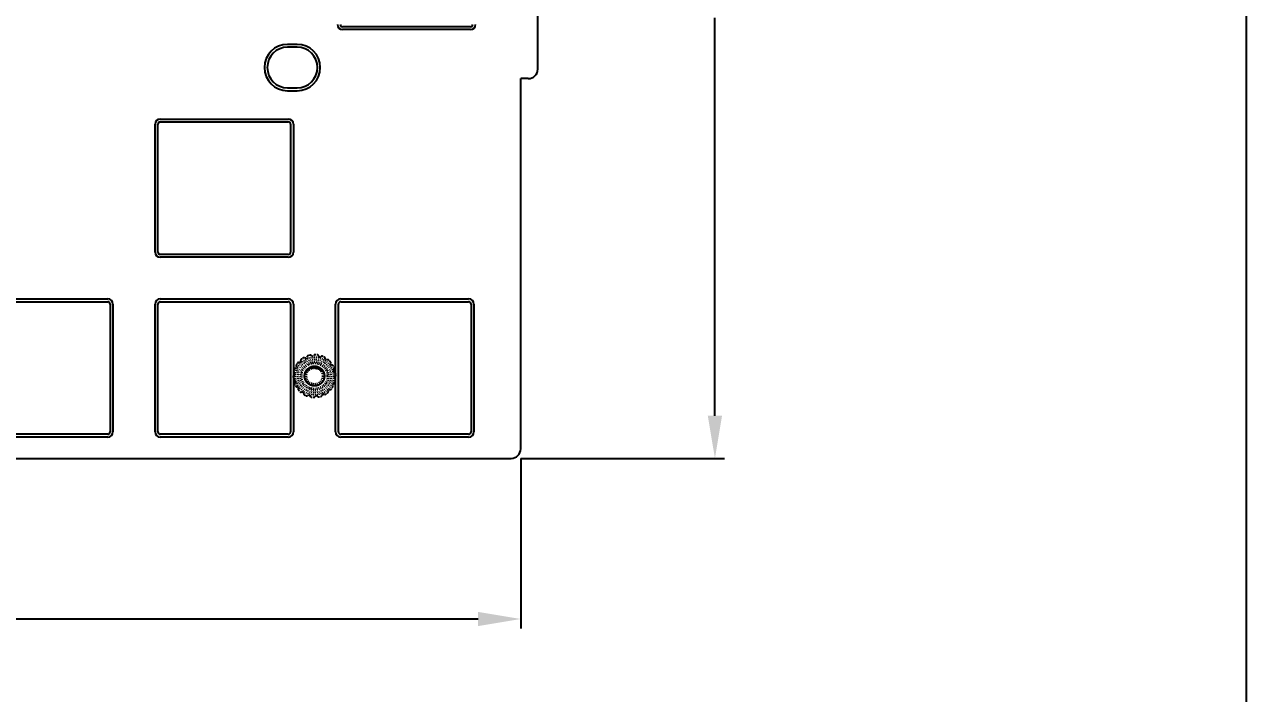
# Model space of a CAD drawing. Header units: inches. Extents: x 87 to 1202, y -45 to 350.
# Drawn here: x 1072.9 to 1201.9, y 117.8 to 188.5 of the extents above; entities that cross this region are included whole.
import ezdxf

# ---------------------------------------------------------------- set-up
doc = ezdxf.new("R2010")
doc.units = ezdxf.units.IN
doc.header["$LTSCALE"] = 0.909449
doc.header["$MEASUREMENT"] = 0
doc.header["$PDMODE"] = 3
doc.header["$PDSIZE"] = 0.3125
doc.linetypes.add('HIDDEN', pattern=[0.2, 0.1, -0.1])
doc.linetypes.add('PHANTOM', pattern=[0.8, 0.45, -0.05, 0.1, -0.05, 0.1, -0.05])
doc.layers.get('0').update_dxf_attribs({"linetype": 'CONTINUOUS'})
doc.layers.get('Defpoints').update_dxf_attribs({"linetype": 'CONTINUOUS'})
doc.layers.add('DEFAULT_2', color=8, linetype='HIDDEN')
doc.layers.add('DEFAULT_3', color=7, linetype='PHANTOM')
doc.styles.get("Standard").update_dxf_attribs({"font": 'txt', "width": 0.8})
doc.dimstyles.get("Standard").update_dxf_attribs({"dimtxt": 6, "dimasz": 4.5, "dimexe": 1, "dimexo": 1, "dimgap": 0.09, "dimtad": 0, "dimzin": 1, "dimdsep": 46, "dimtxsty": 'STANDARD', "dimcen": 0.09, "dimclrd": 5, "dimclre": 5, "dimclrt": 1, "dimadec": 0, "dimazin": 0, "dimtp": 0.01, "dimtm": 0.01, "dimtfac": 1, "dimtofl": 0, "dimtmove": 0, "dimatfit": 3, "dimfxl": 1, "dimtolj": 1, "dimtzin": 4, "dimarcsym": 0})

# ---------------------------------------------------------------- blocks, each defined once
blk = doc.blocks.new('*D9')
at = {"layer": 'DEFAULT_3', "color": 3, "linetype": 'ByBlock', "lineweight": -2}
for p, q in [((771.66, 146.84), (771.66, 124.64)), ((1125.28, 142.61), (1125.28, 124.64)), ((776.16, 125.64), (918.75, 125.64)), ((1120.78, 125.64), (956.53, 125.64))]:
    blk.add_line(p, q, dxfattribs=at)
at = {"layer": 'DEFAULT_3', "color": 3, "linetype": 'ByBlock'}
for points in [[(776.16, 126.39), (776.16, 124.89), (771.66, 125.64)], [(1120.78, 126.39), (1120.78, 124.89), (1125.28, 125.64)]]:
    blk.add_solid(points, dxfattribs=at)
at = {"layer": 'Defpoints', "color": 0, "linetype": 'ByBlock'}
for p in [(771.66, 147.84), (1125.28, 143.61), (771.66, 125.64)]:
    blk.add_point(p, dxfattribs=at)
at = {"layer": 'DEFAULT_3', "color": 3, "linetype": 'ByBlock', "insert": (937.64, 125.64), "char_height": 6, "attachment_point": 5}
blk.add_mtext('\\A1;353.62%%P0.1', dxfattribs=at)
blk = doc.blocks.new('*D11')
at = {"layer": 'DEFAULT_3', "color": 3, "linetype": 'ByBlock', "lineweight": -2}
for p, q in [((1125.28, 271.85), (1146.78, 271.85)), ((1145.78, 267.35), (1145.78, 225.32)), ((1145.78, 147.11), (1145.78, 189.14)), ((1125.28, 142.61), (1146.78, 142.61))]:
    blk.add_line(p, q, dxfattribs=at)
at = {"layer": 'DEFAULT_3', "color": 3, "linetype": 'ByBlock'}
for points in [[(1145.03, 267.35), (1146.53, 267.35), (1145.78, 271.85)], [(1145.03, 147.11), (1146.53, 147.11), (1145.78, 142.61)]]:
    blk.add_solid(points, dxfattribs=at)
at = {"layer": 'Defpoints', "color": 0, "linetype": 'ByBlock'}
for p in [(1124.28, 271.85), (1145.78, 271.85), (1124.28, 142.61)]:
    blk.add_point(p, dxfattribs=at)
at = {"layer": 'DEFAULT_3', "color": 3, "linetype": 'ByBlock', "insert": (1145.78, 207.23), "char_height": 6, "attachment_point": 5, "rotation": 90}
blk.add_mtext('\\A1;129.23%%P0.1', dxfattribs=at)

msp = doc.modelspace()

# ---------------------------------------------------------------- linework, layer by layer
at = {"color": 7, "linetype": 'Continuous'}
for p, q in [((1127.078, 183.733), (1127.078, 230.733)), ((1119.97, 188.211), (1106.47, 188.211)), ((1119.97, 187.911), (1106.47, 187.911)), ((1101.671, 186.357), (1100.671, 186.357)), ((1101.671, 186.057), (1100.671, 186.057)), ((1126.078, 182.733), (1125.278, 182.733)), ((1125.278, 143.611), (1125.278, 182.733)), ((1100.671, 181.757), (1101.671, 181.757)), ((1100.671, 181.457), (1101.671, 181.457)), ((1087.232, 178.461), (1100.732, 178.461)), ((1087.232, 178.161), (1100.732, 178.161)), ((1086.682, 164.411), (1086.682, 177.911)), ((1086.982, 164.411), (1086.982, 177.911)), ((1100.982, 177.911), (1100.982, 164.411)), ((1101.282, 177.911), (1101.282, 164.411)), ((1100.732, 164.161), (1087.232, 164.161)), ((1100.732, 163.861), (1087.232, 163.861)), ((1068.182, 159.461), (1081.682, 159.461)), ((1068.182, 159.161), (1081.682, 159.161)), ((1081.932, 158.911), (1081.932, 145.411)), ((1082.232, 158.911), (1082.232, 145.411)), ((1086.682, 145.411), (1086.682, 158.911)), ((1086.982, 145.411), (1086.982, 158.911)), ((1087.232, 159.461), (1100.732, 159.461)), ((1087.232, 159.161), (1100.732, 159.161)), ((1100.982, 158.911), (1100.982, 145.411)), ((1101.282, 158.911), (1101.282, 145.411)), ((1105.732, 145.411), (1105.732, 158.911)), ((1106.032, 145.411), (1106.032, 158.911)), ((1106.282, 159.461), (1119.782, 159.461)), ((1106.282, 159.161), (1119.782, 159.161)), ((1120.032, 158.911), (1120.032, 145.411)), ((1120.332, 158.911), (1120.332, 145.411)), ((1081.682, 145.161), (1068.182, 145.161)), ((1081.682, 144.861), (1068.182, 144.861)), ((1100.732, 145.161), (1087.232, 145.161)), ((1100.732, 144.861), (1087.232, 144.861)), ((1119.782, 145.161), (1106.282, 145.161)), ((1119.782, 144.861), (1106.282, 144.861)), ((1065.334, 142.611), (1124.278, 142.611))]:
    msp.add_line(p, q, dxfattribs=at)
msp.add_lwpolyline([(644.318, -44.893), (1201.904, -44.893), (1201.904, 349.359), (644.318, 349.359)], close=True)
for centre, radius, start, end in [((1106.47, 188.461), 0.55, 180, 270), ((1106.47, 188.461), 0.25, 180, 270), ((1119.97, 188.461), 0.55, 270, 360), ((1119.97, 188.461), 0.25, 270, 0), ((1100.671, 183.907), 2.45, 90, 270), ((1100.671, 183.907), 2.15, 90, 270), ((1101.671, 183.907), 2.45, 270, 90), ((1101.671, 183.907), 2.15, 270, 90), ((1126.078, 183.733), 1, 270, 0), ((1087.232, 177.911), 0.55, 90, 180), ((1087.232, 177.911), 0.25, 90, 180), ((1100.732, 177.911), 0.55, 0, 90), ((1100.732, 177.911), 0.25, 0, 90), ((1087.232, 164.411), 0.55, 180, 270), ((1087.232, 164.411), 0.25, 180, 270), ((1100.732, 164.411), 0.55, 270, 360), ((1100.732, 164.411), 0.25, 270, 0), ((1081.682, 158.911), 0.55, 0, 90), ((1081.682, 158.911), 0.25, 360, 90), ((1087.232, 158.911), 0.55, 90, 180), ((1087.232, 158.911), 0.25, 90, 180), ((1100.732, 158.911), 0.55, 0, 90), ((1100.732, 158.911), 0.25, 360, 90), ((1106.282, 158.911), 0.55, 90, 180), ((1106.282, 158.911), 0.25, 90, 180), ((1119.782, 158.911), 0.55, 0, 90), ((1119.782, 158.911), 0.25, 360, 90), ((1081.682, 145.411), 0.55, 270, 360), ((1081.682, 145.411), 0.25, 270, 0), ((1087.232, 145.411), 0.55, 180, 270), ((1087.232, 145.411), 0.25, 180, 270), ((1100.732, 145.411), 0.55, 270, 360), ((1100.732, 145.411), 0.25, 270, 0), ((1106.282, 145.411), 0.55, 180, 270), ((1106.282, 145.411), 0.25, 180, 270), ((1119.782, 145.411), 0.55, 270, 360), ((1119.782, 145.411), 0.25, 270, 0), ((1124.278, 143.611), 1, 270, 0)]:
    msp.add_arc(centre, radius, start, end, dxfattribs=at)
at = {"layer": 'DEFAULT_2', "color": 8, "linetype": 'HIDDEN'}
for p, q in [((1101.574, 152.392), (1101.616, 152.27)), ((1101.83, 152.758), (1101.959, 152.76)), ((1102.058, 152.859), (1102.06, 152.988)), ((1102.548, 153.202), (1102.418, 153.247)), ((1102.721, 153.382), (1102.675, 153.261)), ((1103.252, 153.415), (1103.146, 153.503)), ((1103.476, 153.526), (1103.392, 153.428)), ((1103.507, 152.161), (1103.507, 152.359)), ((1103.987, 153.375), (1103.917, 153.494)), ((1104.236, 153.403), (1104.122, 153.339)), ((1104.664, 153.087), (1104.639, 153.222)), ((1104.907, 153.027), (1104.779, 153.006)), ((1105.202, 152.584), (1105.224, 152.719)), ((1105.41, 152.445), (1105.282, 152.469)), ((1101.39, 151.426), (1101.286, 151.337)), ((1101.32, 151.666), (1101.403, 151.566)), ((1101.557, 152.143), (1101.429, 152.095)), ((1105.535, 151.927), (1105.602, 152.047)), ((1105.682, 151.726), (1105.571, 151.792)), ((1105.611, 151.057), (1105.693, 150.957)), ((1105.623, 151.196), (1105.727, 151.286)), ((1101.443, 150.831), (1101.331, 150.897)), ((1101.479, 150.696), (1101.411, 150.576)), ((1101.731, 150.154), (1101.604, 150.178)), ((1101.812, 150.039), (1101.789, 149.904)), ((1104.955, 149.764), (1104.954, 149.634)), ((1105.184, 149.865), (1105.054, 149.863)), ((1105.397, 150.353), (1105.44, 150.23)), ((1105.456, 150.479), (1105.585, 150.528)), ((1102.235, 149.616), (1102.106, 149.595)), ((1102.349, 149.536), (1102.374, 149.401)), ((1102.891, 149.283), (1102.778, 149.22)), ((1103.026, 149.247), (1103.096, 149.129)), ((1103.622, 149.195), (1103.537, 149.097)), ((1103.761, 149.207), (1103.867, 149.12)), ((1104.339, 149.362), (1104.293, 149.241)), ((1104.465, 149.421), (1104.595, 149.376))]:
    msp.add_line(p, q, dxfattribs=at)
for radius in [2, 1.75, 1.5, 1.35, 0.85]:
    msp.add_circle((1103.507, 151.311), radius, dxfattribs=at)
for centre, radius, start, end in [((1103.552, 153.461), 0.1, 88.78772, 139.31073), ((1103.507, 151.311), 2.25, 81.21228, 88.78772), ((1103.835, 153.436), 0.1, 30.68927, 81.21228), ((1101.522, 152.237), 0.1, 290.68927, 19.31073), ((1101.668, 152.426), 0.1, 148.78772, 199.31073), ((1103.507, 151.311), 2.25, 141.21228, 148.78772), ((1101.831, 152.658), 0.1, 90.68927, 141.21228), ((1101.958, 152.86), 0.1, 270.68927, 359.31073), ((1102.16, 152.987), 0.1, 128.78772, 179.31073), ((1103.507, 151.311), 2.25, 121.21228, 128.78772), ((1102.393, 153.15), 0.1, 70.68927, 121.21228), ((1102.581, 153.296), 0.1, 250.68927, 339.31073), ((1102.814, 153.347), 0.1, 108.78772, 159.31073), ((1103.507, 151.311), 2.25, 101.21228, 108.78772), ((1103.089, 153.42), 0.1, 50.68927, 101.21228), ((1103.316, 153.493), 0.1, 230.68927, 319.31073), ((1104.073, 153.427), 0.1, 210.68927, 299.31073), ((1104.285, 153.316), 0.1, 68.78772, 119.31073), ((1103.507, 151.311), 2.25, 61.21228, 68.78772), ((1104.542, 153.196), 0.1, 10.68927, 61.21228), ((1104.763, 153.105), 0.1, 190.68927, 279.31073), ((1104.923, 152.929), 0.1, 48.78772, 99.31073), ((1103.507, 151.311), 2.25, 41.21228, 48.78772), ((1105.124, 152.728), 0.1, 350.68927, 41.21228), ((1105.3, 152.567), 0.1, 170.68927, 259.31073), ((1105.391, 152.347), 0.1, 28.78772, 79.31073), ((1103.507, 151.311), 2.25, 21.21228, 28.78772), ((1101.357, 151.266), 0.1, 130.68927, 181.21228), ((1103.507, 151.311), 2.25, 181.21228, 188.78772), ((1101.382, 150.983), 0.1, 188.78772, 239.31073), ((1101.398, 151.729), 0.1, 168.78772, 219.31073), ((1103.507, 151.311), 2.25, 161.21228, 168.78772), ((1101.471, 152.004), 0.1, 110.68927, 161.21228), ((1101.325, 151.502), 0.1, 310.68927, 39.31073), ((1105.622, 151.878), 0.1, 150.68927, 239.31073), ((1105.688, 151.121), 0.1, 130.68927, 219.31073), ((1105.511, 152.089), 0.1, 330.68927, 21.21228), ((1105.631, 151.64), 0.1, 8.78772, 59.31073), ((1105.616, 150.893), 0.1, 348.78772, 39.31073), ((1105.656, 151.357), 0.1, 310.68927, 1.21228), ((1103.507, 151.311), 2.25, 1.21228, 8.78772), ((1101.502, 150.533), 0.1, 150.68927, 201.21228), ((1103.507, 151.311), 2.25, 201.21228, 208.78772), ((1101.392, 150.745), 0.1, 330.68927, 59.31073), ((1101.622, 150.276), 0.1, 208.78772, 259.31073), ((1101.713, 150.055), 0.1, 350.68927, 79.31073), ((1101.889, 149.895), 0.1, 170.68927, 221.21228), ((1103.507, 151.311), 2.25, 221.21228, 228.78772), ((1105.055, 149.763), 0.1, 90.68927, 179.31073), ((1105.183, 149.965), 0.1, 270.68927, 321.21228), ((1103.507, 151.311), 2.25, 321.21228, 328.78772), ((1105.491, 150.386), 0.1, 110.68927, 199.31073), ((1105.345, 150.197), 0.1, 328.78772, 19.31073), ((1105.542, 150.619), 0.1, 290.68927, 341.21228), ((1103.507, 151.311), 2.25, 341.21228, 348.78772), ((1102.09, 149.694), 0.1, 228.78772, 279.31073), ((1102.251, 149.518), 0.1, 10.68927, 99.31073), ((1102.471, 149.427), 0.1, 190.68927, 241.21228), ((1103.507, 151.311), 2.25, 241.21228, 248.78772), ((1102.729, 149.307), 0.1, 248.78772, 299.31073), ((1102.94, 149.196), 0.1, 30.68927, 119.31073), ((1103.178, 149.187), 0.1, 210.68927, 261.21228), ((1103.507, 151.311), 2.25, 261.21228, 268.78772), ((1103.461, 149.162), 0.1, 268.78772, 319.31073), ((1103.698, 149.13), 0.1, 50.68927, 139.31073), ((1103.925, 149.202), 0.1, 230.68927, 281.21228), ((1103.507, 151.311), 2.25, 281.21228, 288.78772), ((1104.199, 149.276), 0.1, 288.78772, 339.31073), ((1104.432, 149.327), 0.1, 70.68927, 159.31073), ((1104.621, 149.473), 0.1, 250.68927, 301.21228), ((1103.507, 151.311), 2.25, 301.21228, 308.78772), ((1104.854, 149.636), 0.1, 308.78772, 359.31073)]:
    msp.add_arc(centre, radius, start, end, dxfattribs=at)
for points, knots in [([(1103.507, 152.359), (1103.603, 152.359), (1103.796, 152.332), (1104.062, 152.215), (1104.287, 152.03), (1104.453, 151.79), (1104.548, 151.515), (1104.563, 151.224), (1104.501, 150.939), (1104.361, 150.684), (1104.159, 150.474), (1103.906, 150.329), (1103.67, 150.269), (1103.478, 150.261), (1103.286, 150.28), (1103.1, 150.337), (1102.932, 150.431), (1102.817, 150.519), (1102.715, 150.621), (1102.627, 150.736), (1102.556, 150.863), (1102.504, 150.997), (1102.47, 151.138), (1102.456, 151.282), (1102.462, 151.427), (1102.488, 151.569), (1102.533, 151.706), (1102.596, 151.836), (1102.677, 151.957), (1102.774, 152.064), (1102.884, 152.158), (1103.006, 152.235), (1103.138, 152.295), (1103.322, 152.35), (1103.517, 152.366), (1103.708, 152.343), (1103.894, 152.293), (1104.067, 152.205), (1104.218, 152.085), (1104.351, 151.945), (1104.478, 151.738), (1104.558, 151.458), (1104.557, 151.166), (1104.454, 150.794), (1104.136, 150.406), (1103.66, 150.244), (1103.276, 150.276), (1103.002, 150.378), (1102.768, 150.551), (1102.618, 150.742), (1102.533, 150.915), (1102.474, 151.098), (1102.452, 151.292), (1102.47, 151.484), (1102.515, 151.671), (1102.598, 151.847), (1102.714, 152.001), (1102.816, 152.103), (1102.931, 152.19), (1103.057, 152.261), (1103.192, 152.314), (1103.333, 152.348), (1103.477, 152.362), (1103.621, 152.356), (1103.764, 152.33), (1103.901, 152.285), (1104.031, 152.222), (1104.151, 152.141), (1104.259, 152.045), (1104.353, 151.935), (1104.43, 151.812), (1104.49, 151.681), (1104.532, 151.542), (1104.561, 151.352), (1104.548, 151.109), (1104.454, 150.833), (1104.288, 150.594), (1104.063, 150.408), (1103.796, 150.291), (1103.508, 150.25), (1103.219, 150.291), (1102.952, 150.407), (1102.727, 150.592), (1102.56, 150.831), (1102.466, 151.107), (1102.449, 151.398), (1102.492, 151.588), (1102.525, 151.677)], [0, 0, 0, 0, 0.0156207, 0.0312417, 0.0468618, 0.0624828, 0.0781031, 0.0937235, 0.1093442, 0.1249647, 0.1405859, 0.1562066, 0.1718275, 0.1796564, 0.187485, 0.2031064, 0.2109353, 0.2187644, 0.2265933, 0.2344223, 0.2422506, 0.2500798, 0.2579085, 0.2657376, 0.273566, 0.2813951, 0.2892239, 0.2970531, 0.304882, 0.3127109, 0.3205401, 0.328369, 0.3361983, 0.3440269, 0.3596489, 0.3674779, 0.3753061, 0.3909275, 0.3987563, 0.4065849, 0.422206, 0.4378259, 0.4534474, 0.4690682, 0.5000189, 0.5309693, 0.5465897, 0.5622108, 0.5778305, 0.5934519, 0.6012804, 0.6091092, 0.6247304, 0.6325586, 0.6403878, 0.6560103, 0.6638391, 0.6716685, 0.6794976, 0.6873268, 0.6951557, 0.7029845, 0.7108136, 0.7186426, 0.7264716, 0.7343, 0.7421292, 0.7499578, 0.7577868, 0.765615, 0.7734441, 0.7812731, 0.7891022, 0.7969311, 0.8125525, 0.8281721, 0.8437932, 0.8594143, 0.8750359, 0.8906567, 0.9062774, 0.9218976, 0.9375176, 0.9531382, 0.968758, 0.9843791, 1, 1, 1, 1]), ([(1102.821, 150.52), (1102.748, 150.583), (1102.62, 150.729), (1102.516, 150.949), (1102.471, 151.136), (1102.451, 151.327), (1102.478, 151.569), (1102.586, 151.84), (1102.765, 152.069), (1102.999, 152.243), (1103.272, 152.345), (1103.562, 152.371), (1103.848, 152.315), (1104.109, 152.185), (1104.323, 151.988), (1104.452, 151.781), (1104.517, 151.6), (1104.547, 151.459), (1104.557, 151.314), (1104.548, 151.17), (1104.519, 151.028), (1104.454, 150.847), (1104.352, 150.681), (1104.221, 150.54), (1104.108, 150.45), (1103.984, 150.375), (1103.851, 150.318), (1103.711, 150.28), (1103.568, 150.262), (1103.423, 150.264), (1103.28, 150.285), (1103.141, 150.326), (1102.966, 150.405), (1102.808, 150.521), (1102.679, 150.663), (1102.571, 150.823), (1102.498, 151.003), (1102.462, 151.193), (1102.454, 151.385), (1102.494, 151.625), (1102.596, 151.845), (1102.712, 151.999), (1102.848, 152.136), (1103.051, 152.27), (1103.329, 152.357), (1103.62, 152.367), (1103.903, 152.295), (1104.156, 152.151), (1104.326, 151.977), (1104.429, 151.814), (1104.51, 151.64), (1104.563, 151.402), (1104.551, 151.16), (1104.502, 150.973), (1104.427, 150.796), (1104.317, 150.635), (1104.178, 150.502), (1104.021, 150.39), (1103.843, 150.311), (1103.655, 150.271), (1103.51, 150.261), (1103.366, 150.27), (1103.224, 150.299), (1103.088, 150.347), (1102.959, 150.414), (1102.842, 150.498), (1102.736, 150.597), (1102.645, 150.71), (1102.546, 150.875), (1102.482, 151.059), (1102.458, 151.25), (1102.459, 151.395), (1102.481, 151.538), (1102.521, 151.676), (1102.581, 151.808), (1102.683, 151.971), (1102.819, 152.111), (1102.978, 152.22), (1103.151, 152.305), (1103.386, 152.365), (1103.678, 152.359), (1103.956, 152.272), (1104.201, 152.114), (1104.392, 151.895), (1104.518, 151.632), (1104.567, 151.345), (1104.541, 151.103), (1104.482, 150.919), (1104.398, 150.746), (1104.25, 150.554), (1104.093, 150.438), (1104.009, 150.392)], [0, 0, 0, 0, 0.0156096, 0.031221, 0.0390447, 0.0468683, 0.0624787, 0.0780888, 0.0936992, 0.1093098, 0.1249201, 0.1405311, 0.156141, 0.1717516, 0.1873612, 0.2029723, 0.210796, 0.2186198, 0.2264437, 0.2342675, 0.242091, 0.2499147, 0.2655261, 0.2733497, 0.2811733, 0.2889973, 0.2968212, 0.3046448, 0.3124685, 0.3202923, 0.3281163, 0.33594, 0.3437638, 0.3593756, 0.3671993, 0.3750228, 0.390634, 0.3984577, 0.4062812, 0.4218922, 0.437502, 0.4453257, 0.4531497, 0.4687598, 0.4843705, 0.499981, 0.5155915, 0.5312022, 0.5468126, 0.5546364, 0.5624603, 0.57807, 0.5936809, 0.6015045, 0.6093282, 0.6249393, 0.632763, 0.6405865, 0.6561984, 0.6640219, 0.6718457, 0.6796696, 0.6874935, 0.6953171, 0.7031409, 0.7109647, 0.7187886, 0.7266122, 0.7344359, 0.7500473, 0.7578711, 0.7656947, 0.7735183, 0.7813423, 0.7891661, 0.7969897, 0.8126009, 0.8204246, 0.8282482, 0.8438586, 0.8594686, 0.8750795, 0.8906898, 0.9063003, 0.9219107, 0.937521, 0.9531313, 0.9609552, 0.9687788, 0.9843901, 1, 1, 1, 1]), ([(1102.525, 151.677), (1102.559, 151.767), (1102.651, 151.939), (1102.854, 152.147), (1103.106, 152.294), (1103.389, 152.365), (1103.68, 152.358), (1103.958, 152.271), (1104.203, 152.113), (1104.394, 151.893), (1104.519, 151.63), (1104.567, 151.342), (1104.541, 151.1), (1104.481, 150.917), (1104.396, 150.744), (1104.277, 150.59), (1104.13, 150.465), (1104.008, 150.388), (1103.877, 150.328), (1103.738, 150.286), (1103.595, 150.264), (1103.45, 150.262), (1103.307, 150.28), (1103.167, 150.317), (1103.034, 150.373), (1102.909, 150.447), (1102.796, 150.537), (1102.697, 150.642), (1102.612, 150.76), (1102.545, 150.888), (1102.496, 151.024), (1102.466, 151.165), (1102.456, 151.31), (1102.469, 151.502), (1102.522, 151.689), (1102.61, 151.86), (1102.722, 152.017), (1102.865, 152.149), (1103.03, 152.248), (1103.208, 152.323), (1103.446, 152.37), (1103.737, 152.347), (1104.01, 152.245), (1104.322, 152.018), (1104.575, 151.584), (1104.561, 151.082), (1104.396, 150.733), (1104.205, 150.512), (1103.961, 150.353), (1103.729, 150.28), (1103.538, 150.261), (1103.345, 150.269), (1103.156, 150.316), (1102.983, 150.4), (1102.823, 150.508), (1102.687, 150.647), (1102.583, 150.809), (1102.523, 150.941), (1102.482, 151.079), (1102.46, 151.222), (1102.457, 151.367), (1102.475, 151.511), (1102.512, 151.65), (1102.568, 151.784), (1102.642, 151.908), (1102.732, 152.021), (1102.837, 152.121), (1102.955, 152.205), (1103.082, 152.273), (1103.219, 152.322), (1103.36, 152.352), (1103.504, 152.362), (1103.649, 152.353), (1103.837, 152.314), (1104.06, 152.216), (1104.286, 152.032), (1104.452, 151.792), (1104.548, 151.517), (1104.564, 151.226), (1104.501, 150.942), (1104.363, 150.685), (1104.161, 150.475), (1103.908, 150.33), (1103.626, 150.257), (1103.335, 150.265), (1103.056, 150.351), (1102.893, 150.457), (1102.821, 150.52)], [0, 0, 0, 0, 0.0156206, 0.0312417, 0.0468618, 0.0624828, 0.0781032, 0.0937235, 0.1093442, 0.1249647, 0.140586, 0.1562066, 0.1718275, 0.1796564, 0.187485, 0.2031065, 0.2109353, 0.2187644, 0.2265933, 0.2344223, 0.2422506, 0.2500798, 0.2579085, 0.2657376, 0.2735661, 0.2813951, 0.289224, 0.2970531, 0.304882, 0.3127109, 0.3205401, 0.3283691, 0.3361983, 0.3440269, 0.359649, 0.367478, 0.3753061, 0.3909275, 0.3987563, 0.4065849, 0.4222061, 0.437826, 0.4534474, 0.4690682, 0.500019, 0.5309693, 0.5465897, 0.5622108, 0.5778305, 0.5934519, 0.6012804, 0.6091092, 0.6247304, 0.6325587, 0.6403878, 0.6560103, 0.6638391, 0.6716686, 0.6794976, 0.6873268, 0.6951557, 0.7029845, 0.7108136, 0.7186426, 0.7264716, 0.7343, 0.7421292, 0.7499578, 0.7577868, 0.765615, 0.7734441, 0.7812731, 0.7891022, 0.7969312, 0.8125525, 0.8281721, 0.8437932, 0.8594143, 0.8750359, 0.8906567, 0.9062774, 0.9218976, 0.9375176, 0.9531382, 0.968758, 0.9843791, 1, 1, 1, 1]), ([(1104.009, 150.392), (1103.927, 150.351), (1103.752, 150.291), (1103.476, 150.272), (1103.249, 150.319), (1103.081, 150.391), (1102.923, 150.484), (1102.753, 150.642), (1102.632, 150.839), (1102.571, 151.011), (1102.534, 151.191), (1102.536, 151.376), (1102.577, 151.555), (1102.627, 151.683), (1102.694, 151.803), (1102.778, 151.912), (1102.877, 152.008), (1102.99, 152.088), (1103.112, 152.15), (1103.243, 152.194), (1103.378, 152.218), (1103.516, 152.221), (1103.652, 152.204), (1103.785, 152.166), (1103.91, 152.108), (1104.062, 152.006), (1104.157, 151.904), (1104.208, 151.828)], [0, 0, 0, 0, 0.0624553, 0.1248968, 0.1873396, 0.218634, 0.2499241, 0.3123536, 0.3747813, 0.4060674, 0.4373525, 0.4997669, 0.5310491, 0.5623321, 0.5936153, 0.6248968, 0.6561756, 0.6874524, 0.7187309, 0.7500095, 0.7812895, 0.8125666, 0.8438407, 0.8751133, 0.9063832, 0.9376526, 1, 1, 1, 1]), ([(1104.208, 151.828), (1104.168, 151.879), (1104.077, 151.973), (1103.912, 152.079), (1103.728, 152.145), (1103.598, 152.161), (1103.533, 152.161)], [0, 0, 0, 0, 0.2500181, 0.5000116, 0.7499864, 1, 1, 1, 1])]:
    msp.add_open_spline(points, degree=3, knots=knots, dxfattribs=at)
msp.add_open_spline([(1104.15, 151.867), (1104.17, 151.855), (1104.189, 151.842), (1104.208, 151.828)], degree=3, dxfattribs=at)

# ---------------------------------------------------------------- dimensions: what is measured, and where the dimension line sits
at = {"layer": 'DEFAULT_3', "linetype": 'ByBlock'}
dim = msp.add_linear_dim(base=(1145.7835, 271.8461), p1=(1124.2781, 142.6114), p2=(1124.2781, 271.8461), angle=90, text='<>%%P0.1', dimstyle='STANDARD', override={"dimclrd": 3, "dimclre": 3, "dimclrt": 3, "dimtfillclr": 256}, dxfattribs=at)
dim.commit()
dim.dimension.update_dxf_attribs({"geometry": '*D11', "text_midpoint": (1145.7835, 207.2288)})
dim = msp.add_linear_dim(base=(771.659, 125.64), p1=(1125.278, 143.611), p2=(771.659, 147.841), text='<>%%P0.1', dimstyle='STANDARD', override={"dimclrd": 3, "dimclre": 3, "dimclrt": 3, "dimtfillclr": 256}, dxfattribs=at)
dim.commit()
dim.dimension.update_dxf_attribs({"geometry": '*D9', "text_midpoint": (937.644, 125.64), "dimtype": 160})

doc.saveas('drawing.dxf')
